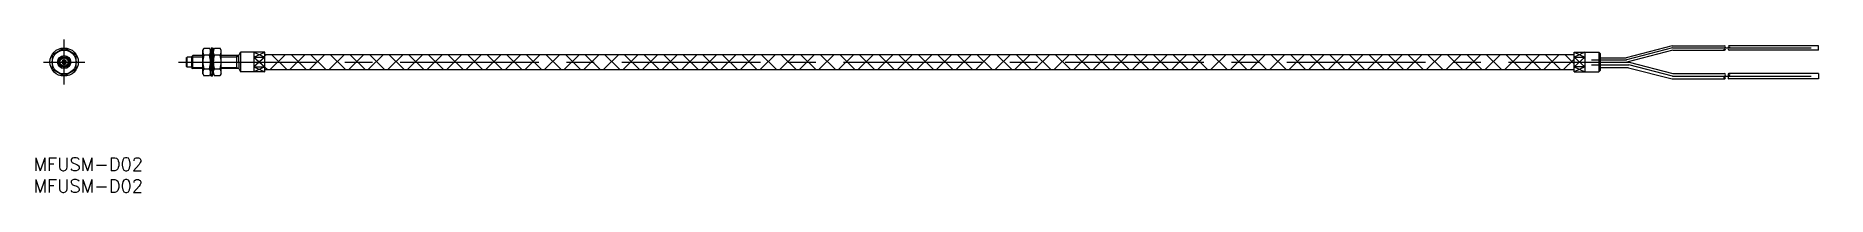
# Model space of a CAD drawing. Header units: millimetres. Extents: x -6 to 404, y -30 to 5.
import ezdxf

# ---------------------------------------------------------------- set-up
doc = ezdxf.new("R2010")
doc.units = ezdxf.units.MM
doc.linetypes.add('CENTER', pattern=[50.8, 31.75, -6.35, 6.35, -6.35])
doc.layers.add('CENTER', color=1, linetype='CENTER')
doc.styles.get("Standard").update_dxf_attribs({"font": 'txt.shx', "height": 3, "bigfont": 'bigfont.shx'})

msp = doc.modelspace()

# ---------------------------------------------------------------- linework, layer by layer
at = {"color": 7, "linetype": 'Continuous', "lineweight": -3}
for p, q in [((0, 3.18), (-2.75, 1.59)), ((-2.75, 1.59), (-2.75, -1.59)), ((2.75, 1.59), (0, 3.18)), ((2.75, -1.59), (2.75, 1.59)), ((28, 0.95), (28.2, 1.15)), ((28, 0.95), (28, -0.95)), ((29.2, 1.15), (28.2, 1.15)), ((28.21, -1.15), (28.21, 1.15)), ((29.47, 1.5), (29.2, 1.23)), ((29.2, 1.23), (29.2, -1.23)), ((31.76, 1.5), (29.47, 1.5)), ((29.47, -1.5), (29.47, 1.5)), ((31.76, 2.75), (32.01, 3.18)), ((31.76, -2.75), (31.76, 2.75)), ((32.01, 3.18), (33.32, 3.18)), ((33.32, 1.59), (32.01, 1.59)), ((33.56, 2.75), (33.32, 3.18)), ((33.56, -2.75), (33.56, 2.75)), ((33.56, 2.2), (33.71, 2.03)), ((33.56, 2.2), (33.56, 2.2)), ((33.56, 2.2), (33.56, 2.2)), ((33.56, 1.69), (33.71, 1.69)), ((33.56, 1.32), (33.71, 1.14)), ((33.56, 0.8), (33.71, 0.8)), ((33.71, 0.28), (33.56, 0.28)), ((33.71, 3.25), (34.03, 3.25)), ((33.71, 3.25), (33.71, 2.44)), ((33.71, 2.44), (33.71, 2.43)), ((33.71, 2.43), (33.71, 2.03)), ((33.71, 2.03), (33.71, 1.8)), ((33.71, 1.8), (33.71, 1.72)), ((33.71, 1.72), (33.71, 1.69)), ((33.71, 1.72), (33.71, 1.69)), ((33.71, 1.69), (33.71, 1.67)), ((33.71, 1.67), (33.71, 1.14)), ((33.71, 1.14), (33.71, 0.95)), ((33.71, 0.95), (33.71, 0.8)), ((33.71, 0.8), (33.71, 0.28)), ((33.71, 0.28), (33.71, 0.17)), ((33.71, 0.17), (33.71, -0.21)), ((34.03, 3.25), (34.03, 2.44)), ((34.03, 2.44), (34.03, 2.03)), ((34.17, 2.2), (34.03, 2.03)), ((34.03, 2.03), (34.03, 1.8)), ((34.03, 1.8), (34.03, 1.72)), ((34.03, 1.72), (34.03, 1.69)), ((34.17, 1.69), (34.03, 1.69)), ((34.03, 1.69), (34.03, 1.68)), ((34.03, 1.68), (34.03, 1.15)), ((34.17, 1.32), (34.03, 1.15)), ((34.03, 1.15), (34.03, 0.93)), ((34.03, 0.93), (34.03, 0.8)), ((34.17, 0.8), (34.03, 0.8)), ((34.03, 0.8), (34.03, 0.28)), ((34.03, 0.28), (34.17, 0.28)), ((34.03, 0.16), (34.03, 0.28)), ((34.03, -0.21), (34.03, 0.16)), ((34.17, 2.75), (34.42, 3.18)), ((34.17, -2.75), (34.17, 2.75)), ((34.42, 3.18), (35.73, 3.18)), ((35.73, 1.59), (34.42, 1.59)), ((35.97, 2.75), (35.73, 3.18)), ((35.97, -2.75), (35.97, 2.75)), ((40, 1.5), (35.97, 1.5)), ((39.57, -1.5), (39.57, 1.5)), ((40, 1.5), (40.43, 2.25)), ((40, 0), (40, 1.5)), ((40, 0), (40, -1.5)), ((40.43, 2.25), (40.43, -2.25)), ((43.5, 2.25), (40.43, 2.25)), ((46, 2.25), (43.5, 2.25)), ((43.5, 2.25), (43.5, -2.25)), ((43.5, 1.12), (46, 1.12)), ((46, -2.25), (46, 2.25)), ((46, 1.75), (346, 1.75)), ((346, -2.25), (346, 2.25)), ((346, 2.25), (351.7, 2.25)), ((346, 1.12), (348.5, 1.12)), ((348.5, 2.25), (348.5, -2.25)), ((351.7, 2.25), (351.7, -2.25)), ((351.7, 2.25), (352, 1.95)), ((352, 1.95), (352, -1.95)), ((352, 1), (357.94, 1)), ((352, 0), (358.66, 0)), ((368.49, 3.75), (357.94, 1)), ((368.62, 2.75), (358.06, 0)), ((358.66, 0), (368.64, -2.6)), ((368.49, 3.75), (380.5, 3.75)), ((368.62, 2.75), (380.5, 2.75)), ((402, 3.75), (381.5, 3.75)), ((402, 2.75), (381.5, 2.75)), ((402, 2.75), (402, 3.75)), ((-2.75, -1.59), (0, -3.18)), ((0, -3.18), (2.75, -1.59)), ((28.2, -1.15), (28, -0.95)), ((29.2, -1.15), (28.2, -1.15)), ((29.2, -1.23), (29.47, -1.5)), ((31.76, -1.5), (29.47, -1.5)), ((31.76, -1.5), (31.76, -1.5)), ((31.76, -2.75), (32.01, -3.18)), ((32.01, -1.59), (33.32, -1.59)), ((33.32, -3.18), (32.01, -3.18)), ((33.56, -2.75), (33.32, -3.18)), ((33.56, -0.45), (33.71, -0.21)), ((33.71, -1.06), (33.56, -1.06)), ((33.56, -1.58), (33.71, -1.41)), ((33.71, -1.98), (33.56, -1.98)), ((33.56, -2.46), (33.71, -2.3)), ((33.71, -0.54), (33.71, -0.21)), ((33.71, -1.06), (33.71, -0.54)), ((33.71, -1.21), (33.71, -1.06)), ((33.71, -1.41), (33.71, -1.21)), ((33.71, -1.98), (33.71, -1.41)), ((33.71, -2.09), (33.71, -1.98)), ((33.71, -2.3), (33.71, -2.09)), ((33.71, -2.71), (33.71, -2.3)), ((33.71, -3.25), (33.71, -2.71)), ((34.03, -3.25), (33.71, -3.25)), ((34.03, -0.54), (34.03, -0.21)), ((34.17, -0.45), (34.03, -0.21)), ((34.03, -1.06), (34.03, -0.54)), ((34.03, -1.06), (34.17, -1.06)), ((34.03, -1.2), (34.03, -1.06)), ((34.03, -1.41), (34.03, -1.2)), ((34.03, -1.98), (34.03, -1.41)), ((34.17, -1.58), (34.03, -1.41)), ((34.03, -2.08), (34.03, -1.98)), ((34.03, -1.98), (34.17, -1.98)), ((34.03, -2.08), (34.03, -2.3)), ((34.17, -2.46), (34.03, -2.3)), ((34.03, -2.3), (34.03, -2.71)), ((34.03, -3.25), (34.03, -2.71)), ((34.17, -2.75), (34.42, -3.18)), ((34.42, -1.59), (35.73, -1.59)), ((35.73, -3.18), (34.42, -3.18)), ((35.97, -2.75), (35.73, -3.18)), ((40, -1.5), (35.97, -1.5)), ((40, -1.5), (40.43, -2.25)), ((43.5, -2.25), (40.43, -2.25)), ((43.5, -1.12), (46, -1.12)), ((46, -2.25), (43.5, -2.25)), ((46, -1.75), (346, -1.75)), ((348.5, -1.12), (346, -1.12)), ((346, -2.25), (351.7, -2.25)), ((352, -1.95), (351.7, -2.25)), ((358.49, -1.3), (352, -1.3)), ((358.49, -1.3), (368.47, -3.9)), ((368.47, -3.9), (380.5, -3.9)), ((368.64, -2.6), (380.5, -2.6)), ((402, -2.6), (381.5, -2.6)), ((402, -3.9), (381.5, -3.9)), ((402, -2.6), (402, -3.9))]:
    msp.add_line(p, q, dxfattribs=at)
at = {"color": 3, "linetype": 'Continuous', "lineweight": -2}
for p, q in [((29.2, 1.23), (31.76, 1.23)), ((35.97, 1.23), (39.57, 1.23)), ((39.57, 1.23), (40, 1.5)), ((43.5, 1.12), (46, 2.25)), ((43.5, 2.25), (46, 1.12)), ((43.5, 1.12), (46, -1.12)), ((46, 1.12), (43.5, -1.12)), ((46, 1.49), (46.26, 1.75)), ((47.25, -1.75), (50.75, 1.75)), ((51, -1.75), (47.5, 1.75)), ((51.74, -1.75), (55.24, 1.75)), ((55.49, -1.75), (51.99, 1.75)), ((56.23, -1.75), (59.73, 1.75)), ((59.98, -1.75), (56.48, 1.75)), ((60.72, -1.75), (64.22, 1.75)), ((64.47, -1.75), (60.97, 1.75)), ((65.21, -1.75), (68.71, 1.75)), ((68.96, -1.75), (65.46, 1.75)), ((69.7, -1.75), (73.2, 1.75)), ((73.45, -1.75), (69.95, 1.75)), ((74.19, -1.75), (77.69, 1.75)), ((77.94, -1.75), (74.44, 1.75)), ((78.68, -1.75), (82.18, 1.75)), ((82.43, -1.75), (78.93, 1.75)), ((83.17, -1.75), (86.67, 1.75)), ((86.92, -1.75), (83.42, 1.75)), ((87.66, -1.75), (91.16, 1.75)), ((91.41, -1.75), (87.91, 1.75)), ((92.15, -1.75), (95.65, 1.75)), ((95.9, -1.75), (92.4, 1.75)), ((96.64, -1.75), (100.14, 1.75)), ((100.39, -1.75), (96.89, 1.75)), ((101.13, -1.75), (104.63, 1.75)), ((104.88, -1.75), (101.38, 1.75)), ((105.62, -1.75), (109.12, 1.75)), ((109.37, -1.75), (105.87, 1.75)), ((110.11, -1.75), (113.61, 1.75)), ((113.86, -1.75), (110.36, 1.75)), ((114.6, -1.75), (118.1, 1.75)), ((118.36, -1.75), (114.86, 1.75)), ((119.09, -1.75), (122.59, 1.75)), ((122.85, -1.75), (119.35, 1.75)), ((123.58, -1.75), (127.08, 1.75)), ((127.34, -1.75), (123.84, 1.75)), ((128.07, -1.75), (131.57, 1.75)), ((131.83, -1.75), (128.33, 1.75)), ((132.56, -1.75), (136.06, 1.75)), ((136.32, -1.75), (132.82, 1.75)), ((137.05, -1.75), (140.55, 1.75)), ((140.81, -1.75), (137.31, 1.75)), ((141.54, -1.75), (145.04, 1.75)), ((145.3, -1.75), (141.8, 1.75)), ((146.03, -1.75), (149.53, 1.75)), ((149.79, -1.75), (146.29, 1.75)), ((150.52, -1.75), (154.02, 1.75)), ((154.28, -1.75), (150.78, 1.75)), ((155.01, -1.75), (158.51, 1.75)), ((158.77, -1.75), (155.27, 1.75)), ((159.5, -1.75), (163, 1.75)), ((163.26, -1.75), (159.76, 1.75)), ((163.99, -1.75), (167.49, 1.75)), ((167.75, -1.75), (164.25, 1.75)), ((168.48, -1.75), (171.98, 1.75)), ((172.24, -1.75), (168.74, 1.75)), ((172.97, -1.75), (176.47, 1.75)), ((176.73, -1.75), (173.23, 1.75)), ((177.46, -1.75), (180.96, 1.75)), ((181.22, -1.75), (177.72, 1.75)), ((181.95, -1.75), (185.45, 1.75)), ((185.71, -1.75), (182.21, 1.75)), ((186.44, -1.75), (189.94, 1.75)), ((190.2, -1.75), (186.7, 1.75)), ((190.93, -1.75), (194.43, 1.75)), ((194.69, -1.75), (191.19, 1.75)), ((195.42, -1.75), (198.92, 1.75)), ((199.18, -1.75), (195.68, 1.75)), ((199.91, -1.75), (203.41, 1.75)), ((203.67, -1.75), (200.17, 1.75)), ((204.4, -1.75), (207.9, 1.75)), ((208.16, -1.75), (204.66, 1.75)), ((208.89, -1.75), (212.39, 1.75)), ((212.65, -1.75), (209.15, 1.75)), ((213.38, -1.75), (216.88, 1.75)), ((217.14, -1.75), (213.64, 1.75)), ((217.87, -1.75), (221.37, 1.75)), ((221.63, -1.75), (218.13, 1.75)), ((222.36, -1.75), (225.86, 1.75)), ((226.12, -1.75), (222.62, 1.75)), ((226.86, -1.75), (230.36, 1.75)), ((230.61, -1.75), (227.11, 1.75)), ((231.35, -1.75), (234.85, 1.75)), ((235.1, -1.75), (231.6, 1.75)), ((235.84, -1.75), (239.34, 1.75)), ((239.59, -1.75), (236.09, 1.75)), ((240.33, -1.75), (243.83, 1.75)), ((244.08, -1.75), (240.58, 1.75)), ((244.82, -1.75), (248.32, 1.75)), ((248.57, -1.75), (245.07, 1.75)), ((249.31, -1.75), (252.81, 1.75)), ((253.06, -1.75), (249.56, 1.75)), ((253.8, -1.75), (257.3, 1.75)), ((257.55, -1.75), (254.05, 1.75)), ((258.29, -1.75), (261.79, 1.75)), ((262.04, -1.75), (258.54, 1.75)), ((262.78, -1.75), (266.28, 1.75)), ((266.53, -1.75), (263.03, 1.75)), ((267.27, -1.75), (270.77, 1.75)), ((271.02, -1.75), (267.52, 1.75)), ((271.76, -1.75), (275.26, 1.75)), ((275.51, -1.75), (272.01, 1.75)), ((276.25, -1.75), (279.75, 1.75)), ((280, -1.75), (276.5, 1.75)), ((280.74, -1.75), (284.24, 1.75)), ((284.49, -1.75), (280.99, 1.75)), ((285.23, -1.75), (288.73, 1.75)), ((288.98, -1.75), (285.48, 1.75)), ((289.72, -1.75), (293.22, 1.75)), ((293.47, -1.75), (289.97, 1.75)), ((294.21, -1.75), (297.71, 1.75)), ((297.96, -1.75), (294.46, 1.75)), ((298.7, -1.75), (302.2, 1.75)), ((302.45, -1.75), (298.95, 1.75)), ((303.19, -1.75), (306.69, 1.75)), ((306.94, -1.75), (303.44, 1.75)), ((307.68, -1.75), (311.18, 1.75)), ((311.43, -1.75), (307.93, 1.75)), ((312.17, -1.75), (315.67, 1.75)), ((315.92, -1.75), (312.42, 1.75)), ((316.66, -1.75), (320.16, 1.75)), ((320.41, -1.75), (316.91, 1.75)), ((321.15, -1.75), (324.65, 1.75)), ((324.9, -1.75), (321.4, 1.75)), ((325.64, -1.75), (329.14, 1.75)), ((329.39, -1.75), (325.89, 1.75)), ((330.13, -1.75), (333.63, 1.75)), ((333.88, -1.75), (330.38, 1.75)), ((334.62, -1.75), (338.12, 1.75)), ((338.37, -1.75), (334.87, 1.75)), ((339.11, -1.75), (342.61, 1.75)), ((342.86, -1.75), (339.36, 1.75)), ((343.6, -1.75), (346, 0.65)), ((346, -0.4), (343.85, 1.75)), ((346, 2.25), (348.5, 1.12)), ((348.5, 2.25), (346, 1.12)), ((346, 1.12), (348.5, -1.12)), ((348.5, 1.12), (346, -1.12)), ((29.2, -1.23), (31.76, -1.23)), ((35.97, -1.23), (39.57, -1.23)), ((39.57, -1.23), (40, -1.5)), ((43.5, -1.12), (46, -2.25)), ((46, -1.12), (43.5, -2.25)), ((46.51, -1.75), (46, -1.24)), ((346, -1.12), (348.5, -2.25)), ((348.5, -1.12), (346, -2.25))]:
    msp.add_line(p, q, dxfattribs=at)
at = {"color": 7, "linetype": 'Continuous', "lineweight": -3}
for radius in [3.25, 2.75, 1.5, 1.15, 0.95]:
    msp.add_circle((0, 0), radius, dxfattribs=at)
at = {"color": 3, "linetype": 'Continuous', "lineweight": -2}
msp.add_circle((0, 0), 1.23, dxfattribs=at)
at = {"color": 7, "linetype": 'Continuous', "lineweight": -3}
for centre, radius, start, end in [((0, 0), 0.5, 0, 180), ((0, 0), 0.5, 180, 0), ((-0.35, 0.13), 0.125, 0, 180), ((-0.35, 0.13), 0.125, 180, 0), ((-0.19, 0.32), 0.125, 0, 180), ((-0.19, 0.32), 0.125, 180, 0), ((0, 0), 0.25, 0, 180), ((0, 0), 0.25, 180, 0), ((0.07, 0.37), 0.125, 0, 180), ((0.07, 0.37), 0.125, 180, 0), ((0.29, 0.24), 0.125, 0, 180), ((0.29, 0.24), 0.125, 180, 0), ((0.38, 0), 0.125, 0, 180), ((0.38, 0), 0.125, 180, 0), ((33.17, 2.38), 1.41, 154.3842, 214.3842), ((37.02, 0), 5.25, 162.412, 197.588), ((32.16, 2.38), 1.41, 325.6158, 25.6158), ((28.31, 0), 5.25, 342.412, 17.588), ((33.43, 2.44), 0.275, 299.0678, 358.5408), ((33.1, 2.45), 0.888, 301.5215, 312.9906), ((33.16, 1.68), 0.541, 317.5948, 358.7085), ((32.77, 1.73), 1.22, 310.6521, 320.1414), ((33.07, -0.5), 0.917, 46.3261, 57.5603), ((33.43, 2.44), 0.275, 358.5408, 1.4592), ((33.16, 1.68), 0.541, 358.7085, 1.2915), ((34.33, 2.45), 0.292, 180.5273, 238.9457), ((34.62, 2.44), 0.868, 227.5878, 239.223), ((34.62, 1.7), 0.586, 178.2656, 181.7344), ((34.62, 1.7), 0.586, 181.7344, 220.6768), ((34.89, 1.69), 1.14, 221.1666, 231.0083), ((34.74, -0.54), 0.993, 124.9707, 135.6788), ((35.58, 2.38), 1.41, 154.3842, 214.3842), ((39.43, 0), 5.25, 162.412, 197.588), ((34.57, 2.38), 1.41, 325.6158, 25.6158), ((30.72, 0), 5.25, 342.412, 17.588), ((-0.35, -0.13), 0.125, 0, 180), ((-0.35, -0.13), 0.125, 180, 0), ((-0.19, -0.32), 0.125, 0, 180), ((-0.19, -0.32), 0.125, 180, 0), ((0.07, -0.37), 0.125, 0, 180), ((0.07, -0.37), 0.125, 180, 0), ((0.29, -0.24), 0.125, 0, 180), ((0.29, -0.24), 0.125, 180, 0), ((33.17, -2.38), 1.41, 145.6158, 205.6158), ((32.16, -2.38), 1.41, 334.3842, 34.3842), ((33.61, -0.54), 0.0967, 1.4605, 117.4545), ((32.74, -2), 1.25, 39.2663, 48.594), ((33.03, -1.99), 0.675, 1.1738, 37.7686), ((33.09, -2.74), 0.899, 46.7631, 58.143), ((33.42, -2.71), 0.282, 359.055, 60.1083), ((34.14, -0.55), 0.104, 68.5868, 175.4847), ((34.91, -1.96), 1.16, 129.4489, 139.1896), ((34.67, -1.98), 0.639, 141.1465, 179.911), ((34.59, -2.71), 0.843, 119.8189, 131.67), ((34.33, -2.71), 0.295, 121.386, 179.8044), ((35.58, -2.38), 1.41, 145.6158, 205.6158), ((34.57, -2.38), 1.41, 334.3842, 34.3842)]:
    msp.add_arc(centre, radius, start, end, dxfattribs=at)
at = {"color": 3, "linetype": 'Continuous', "lineweight": -2}
for centre, radius, start, end in [((380.56, 3), 0.256, 102.6804, 257.3196), ((380.44, 3.5), 0.256, 282.6804, 77.3196), ((380.44, 3), 0.256, 282.6804, 77.3196), ((381.56, 3.5), 0.256, 102.6804, 257.3196), ((381.56, 3), 0.256, 102.6804, 257.3196), ((381.44, 3.5), 0.256, 282.6804, 77.3196), ((380.66, -3.58), 0.364, 116.785, 243.215), ((380.34, -2.93), 0.364, 296.785, 63.215), ((380.34, -3.58), 0.364, 296.785, 63.215), ((381.66, -2.93), 0.364, 116.785, 243.215), ((381.66, -3.58), 0.364, 116.785, 243.215), ((381.34, -2.93), 0.364, 296.785, 63.215)]:
    msp.add_arc(centre, radius, start, end, dxfattribs=at)
at = {"layer": 'CENTER', "color": 1, "linetype": 'CENTER', "lineweight": -3}
for p, q in [((0, -5.18), (0, 5.18)), ((-4.75, 0), (4.75, 0)), ((26.21, 0), (351.98, 0)), ((350, 0.5), (358, 0.5)), ((368.56, 3.25), (358, 0.5)), ((368.56, 3.25), (404, 3.25)), ((350, -0.65), (358.58, -0.65)), ((368.56, -3.25), (358.58, -0.65)), ((368.56, -3.25), (404, -3.25))]:
    msp.add_line(p, q, dxfattribs=at)

# ---------------------------------------------------------------- texts
at = {"color": 7, "linetype": 'Continuous', "lineweight": -3, "char_height": 3, "attachment_point": 7}
for insert in [(-7, -25), (-7, -30)]:
    msp.add_mtext_dynamic_manual_height_columns('MFUSM-D02', width=46.4743, gutter_width=15, heights=[0], dxfattribs=dict(at, insert=insert))

doc.saveas('drawing.dxf')
